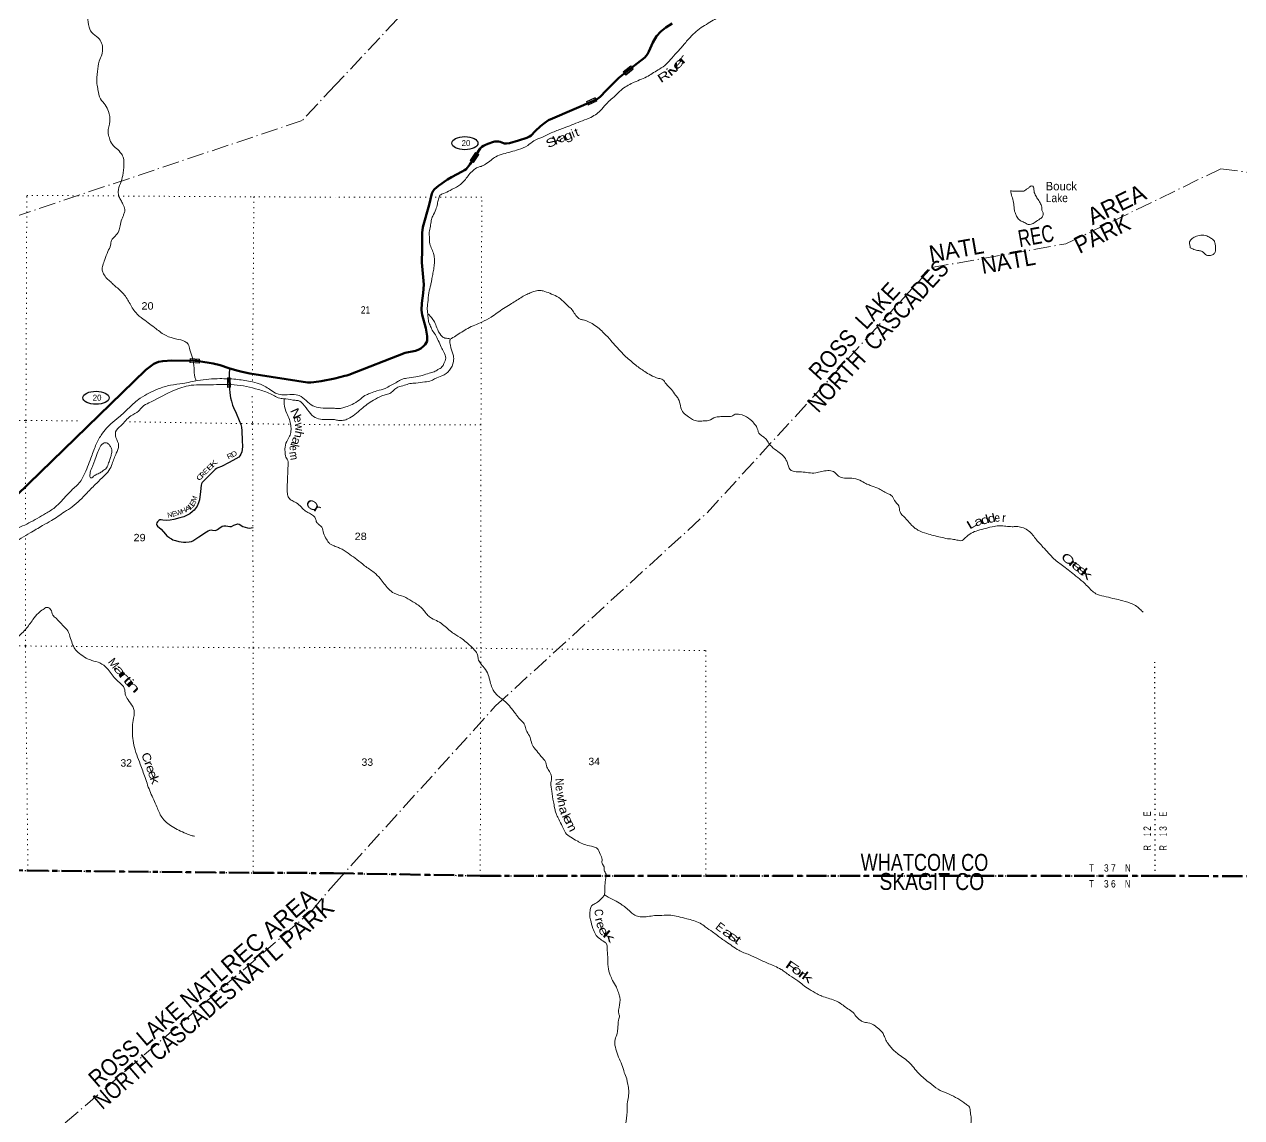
# Model space of a CAD drawing. Header units: feet. Extents: x -244583 to 4, y 367440 to 553773.
# Drawn here: x -68314 to -39518, y 413674 to 439548 of the extents above; entities that cross this region are included whole.
import ezdxf
from ezdxf.enums import TextEntityAlignment as Align

# ---------------------------------------------------------------- set-up
doc = ezdxf.new("R2010")
doc.units = ezdxf.units.FT
doc.header["$LTSCALE"] = 80
for name, pattern in [('DOT_DASHED', [7.7, 5, -1.2, 0.3, -1.2]), ('DOTTED', [1.5, 0.3, -1.2]), ('LONG_DASH_SHORT_DASH', [9.9, 6, -1.2, 1.5, -1.2])]:
    doc.linetypes.add(name, pattern=pattern)
for name, color, linetype, lineweight in [('11', 7, 'LONG_DASH_SHORT_DASH', 60), ('17', 7, 'Continuous', 25), ('23', 7, 'Continuous', 70), ('29', 7, 'Continuous', 25), ('31', 7, 'Continuous', 13), ('39', 7, 'Continuous', 13), ('44', 7, 'DOT_DASHED', 13), ('59', 7, 'Continuous', 13), ('6', 7, 'DOTTED', 25), ('7', 7, 'DOTTED', 13)]:
    doc.layers.add(name, color=color, linetype=linetype, lineweight=lineweight)
for name, color, linetype in [('12', 7, 'Continuous'), ('30', 7, 'Continuous'), ('41', 7, 'Continuous')]:
    doc.layers.add(name, color=color, linetype=linetype)

msp = doc.modelspace()

# ---------------------------------------------------------------- linework, layer by layer
at = {"layer": '11'}
for points in [[(-91505.25, 419742.54), (-85514.97, 419676.26), (-80567.21, 419631.06), (-79840.15, 419624.41), (-78904.53, 419611.93), (-74609.8, 419583.4), (-73581.2, 419571.09), (-68229.7, 419523.63), (-68229.7, 419523.63), (-62898.53, 419470.51), (-61004.08, 419461.33)], [(-61004.08, 419461.33), (-57530.56, 419398.63), (-52191.22, 419400.64), (-41563.44, 419395.68), (-30502.12, 419362.65)]]:
    msp.add_lwpolyline(points, dxfattribs=at)
at = {"layer": '17'}
for centre in [(-57892.86, 436735.35), (-66618.93, 430710.84)]:
    msp.add_ellipse(centre, major_axis=(309.24, -1), ratio=0.500121, dxfattribs=at)
at = {"layer": '23'}
for points in [[(-60971.88, 431167.42), (-60733.43, 431226.76), (-60685.91, 431239.17), (-60636.32, 431255.71), (-59302.35, 431774.56), (-59224.68, 431792.7), (-59140.31, 431804.79), (-59059.39, 431821.65), (-58995.34, 431842.32), (-58935.7, 431877.47), (-58861.05, 431939.49), (-58830.06, 431972.56), (-58807.95, 432008.9), (-58788.73, 432053.19), (-58782.54, 432106.94), (-58781.4, 432164.69), (-58813.53, 432356.95), (-58904.43, 432675.46), (-58920.25, 432783.98), (-58913.95, 432947.88), (-58879.19, 433186.63), (-58866.76, 433388.97), (-58912.7, 433907.6), (-58914.49, 434006.17), (-58900.15, 434123.52), (-58903.85, 434368.36), (-58904.43, 434614.63), (-58887.12, 434748.77), (-58738.56, 435276.78), (-58675.42, 435541.81), (-58642.04, 435604.88), (-58608.98, 435646.23), (-58519.25, 435725.83), (-58306.42, 435875.4), (-58208.16, 435931.52), (-57957.88, 436061.3), (-57898.25, 436096.91), (-57864.65, 436123.95), (-57776.35, 436227.15), (-57527.84, 436607.31), (-57489.03, 436646.97), (-57454.04, 436673.69), (-57420.73, 436690.46), (-57353.54, 436718.47), (-57218.51, 436768.79), (-57186.83, 436775.38), (-57155.02, 436777), (-57095.58, 436773.97), (-57061.49, 436764.66), (-56980.94, 436734.37), (-56953.02, 436726.42), (-56915.83, 436726.42), (-56841.22, 436736.29), (-56624.52, 436798.78), (-56427.97, 436863.45), (-56368.32, 436889.74), (-56328.03, 436919.71), (-56233.36, 437021.13), (-56105.93, 437137.82), (-56002.24, 437219.26), (-55911.72, 437278.4), (-55819.86, 437322.31), (-54847.32, 437740.43), (-54757.82, 437788), (-54695.32, 437835.42), (-54547.31, 437978.97), (-54249.22, 438280.24), (-54050.56, 438437.92), (-53639.06, 438759.34), (-53573.96, 438842.34), (-53543.68, 438906.98), (-53448.22, 439119.37), (-53359.09, 439264.08), (-53255.78, 439379.85), (-53135.95, 439470.81), (-52985.91, 439570.26)], [(-69612.64, 427321.95), (-65442.4, 431372.3), (-65251.49, 431509.82), (-65141.07, 431557.17), (-65041.15, 431580.24), (-64822.91, 431593.11), (-64277.59, 431583.81), (-64230.34, 431580.89), (-64189.46, 431575.72), (-63847.71, 431524.63), (-63679.23, 431483.51), (-63480.78, 431411.23), (-63284.84, 431351.97), (-63163.9, 431320.4), (-62976.58, 431284.88), (-61618.47, 431074.59), (-61537.74, 431071.79), (-61466.94, 431079.76), (-61289.04, 431102.97), (-60971.88, 431167.42)]]:
    msp.add_lwpolyline(points, dxfattribs=at)
at = {"layer": '29'}
msp.add_lwpolyline([(-63460.79, 431405.19), (-63472.93, 431269.47), (-63474.16, 431113.74), (-63463.98, 430923.39), (-63455.8, 430828.3), (-63438.1, 430710.47), (-63417.64, 430630.6), (-63388.58, 430538.1), (-63364.15, 430476.32), (-63306.15, 430349.71), (-63228.95, 430174.16), (-63192.63, 430074.29), (-63179.79, 430017.57), (-63171.38, 429930.24), (-63157.96, 429701.39), (-63152.92, 429555.65), (-63157.83, 429486.09), (-63171.61, 429434.67), (-63192.25, 429377.24), (-63220.2, 429334.54), (-63243.01, 429308.29), (-63312.65, 429263.64), (-63472.16, 429175.92), (-63653.94, 429086.64), (-63739.94, 429052.34), (-63772.58, 429034.19), (-63797.97, 429012.41), (-63937.3, 428876.09), (-64069.41, 428745.32), (-64110.75, 428701.68), (-64124.36, 428674.9), (-64132.18, 428643.46), (-64143.39, 428494.01), (-64173.83, 428294.4), (-64191.32, 428226.84), (-64225.45, 428145.78), (-64271.08, 428079.88), (-64296.46, 428049.03), (-64335.29, 428016.58), (-64401.64, 427965.55), (-64474.64, 427926.42), (-64544.92, 427896.57), (-64637.6, 427867.1), (-64775.26, 427829.37), (-64863.15, 427811.09), (-64956.65, 427805.72), (-65036.97, 427812.67), (-65077.22, 427821.6), (-65089.07, 427823.81), (-65109.63, 427818.22), (-65134.41, 427803.84), (-65161.03, 427776.81), (-65177.93, 427753.03), (-65184.49, 427718.64), (-65179.72, 427696.8), (-65161.12, 427675.68), (-65079.75, 427603.19), (-64978.3, 427479.2), (-64941.52, 427446.6), (-64896.65, 427408.49), (-64876.69, 427392.17), (-64831.33, 427368.6), (-64798.68, 427352.29), (-64741.73, 427333.23), (-64660.8, 427310.62), (-64548.46, 427294.84), (-64495.73, 427294.35), (-64414.1, 427301.64), (-64363.31, 427308.91), (-64327.04, 427323.44), (-64186.05, 427418.81), (-64007.72, 427536.47), (-63969.78, 427559.38), (-63928.02, 427577.3), (-63895.42, 427582.99), (-63865.3, 427580.04), (-63801.09, 427572.14), (-63773.89, 427577.6), (-63746.68, 427592.12), (-63712.91, 427617.34), (-63630.86, 427674.3), (-63597.98, 427682.88), (-63549.9, 427678.69), (-63455.23, 427662.57), (-63434.72, 427661.17), (-63416.58, 427664.8), (-63357.56, 427692.91), (-63286.21, 427721.77), (-63260.6, 427724.72), (-63233.75, 427716.64), (-63141.9, 427662.14), (-63093.69, 427644.97), (-63033.83, 427632.29), (-62984.92, 427628.55), (-62944.94, 427632.33), (-62903.8, 427641.02)], dxfattribs=at)
at = {"layer": '31'}
for p, q in [((-63443.53, 431186.03), (-63436.77, 430958.88)), ((-63436.77, 430958.88), (-63504.92, 430956.85))]:
    msp.add_line(p, q, dxfattribs=at)
msp.add_lwpolyline([(-63504.92, 430956.85), (-63511.68, 431184), (-63443.53, 431186.03)], dxfattribs=at)
msp.add_lwpolyline([(-63503.44, 431176.24), (-63451.28, 431177.79), (-63445, 430966.63), (-63497.16, 430965.08)], close=True, dxfattribs=at)
at = {"layer": '39'}
for points in [[(-64249.58, 431111.45), (-64282.27, 431200.63), (-64300.28, 431409.28), (-64333.76, 431652.61), (-64396.56, 431845.97), (-64438.35, 431978.25), (-64515.88, 432042.47), (-64706.72, 432100.86), (-64961.82, 432180.74), (-65199.07, 432343.18), (-65503.7, 432571.66), (-65678.48, 432724.77), (-65831.34, 432962.38), (-65990.38, 433194.05), (-66190.85, 433375.98), (-66272.22, 433450.4), (-66363.52, 433533.1), (-66440.07, 433645.84), (-66474.81, 433727.41), (-66458.33, 433842.36), (-66411.06, 433980.95), (-66338.43, 434173.65), (-66276.85, 434320.05), (-66254.36, 434432.85), (-66167.41, 434534.26), (-66080.01, 434657.91), (-66047.25, 434778.59), (-66009.75, 434933.56), (-65979.95, 435007.79), (-65952.25, 435078.02), (-65936.31, 435166.68), (-65982.23, 435294.99), (-66030.94, 435384.94), (-66075.69, 435470.76), (-66093.57, 435586.38), (-66043.13, 435781.54), (-65986.79, 435968.49), (-65959.33, 436226.79), (-65970.36, 436380.7), (-66018.87, 436480.75), (-66137.48, 436612.53), (-66230.69, 436701.33), (-66302.3, 436858.46), (-66333.87, 436996.6), (-66292.3, 437252.6), (-66320.01, 437481.66), (-66401.68, 437641.02), (-66509.94, 437784.72), (-66572.37, 437996.27), (-66595.69, 438142.34), (-66585.8, 438431.32), (-66542.46, 438675.15), (-66484.8, 438827.7), (-66465.24, 438995.16), (-66502.78, 439137.46), (-66605.4, 439260.83), (-66746.28, 439391.02), (-66780.85, 439480.68), (-66812.39, 439719.93), (-66800.58, 439903.72), (-66814.58, 440011.18), (-66924.46, 440175.14), (-67008.11, 440336.55), (-67015.17, 440387.25), (-67053.74, 440479.01), (-67137.61, 440529.21), (-67220.58, 440524.79), (-67339.83, 440525.13), (-67385.48, 440566.48), (-67427.93, 440666.41), (-67489.93, 440799.09), (-67638.03, 440971.89), (-67771.48, 441069.58), (-67911.73, 441131.01), (-68035.73, 441196.16), (-68100.86, 441274.29), (-68185.53, 441385.17), (-68273.33, 441441.51), (-68475.93, 441518.33), (-68607.63, 441502.74), (-68697.45, 441559.12), (-68880.09, 441623.41), (-69082.52, 441708.31), (-69323.31, 441796), (-69409.66, 441824), (-69470.57, 441910.14), (-69480.57, 442015.5), (-69451.6, 442148.39), (-69413.19, 442248.74), (-69405.12, 442347.67), (-69436.67, 442386.72)], [(-52180.84, 439547.55), (-52018.47, 439643.03), (-51874.57, 439728.82), (-51746.64, 439825.08), (-51550.68, 439970.4), (-51307.32, 440062.02), (-51129.92, 440106.56), (-51020.19, 440118.23), (-50936.98, 440122.41), (-50851.46, 440136.59)], [(-60973.8, 430463.65), (-60894.74, 430453.48), (-60782.74, 430475.22), (-60680.64, 430507.3), (-60518.93, 430574.47), (-60356.14, 430688.16), (-60222.23, 430780.24), (-60126.06, 430818.53), (-59972.74, 430873.74), (-59780.88, 430930.1), (-59649.47, 431002), (-59528.47, 431061.99), (-59437.91, 431120.65), (-59380.57, 431145.66), (-59266.36, 431175.44), (-59054.81, 431207.06), (-58899.98, 431239.97), (-58736.58, 431292.93), (-58620.25, 431326.72), (-58529.88, 431377.29), (-58437.19, 431439.95), (-58388.71, 431519.8), (-58347.14, 431650.42), (-58390.48, 431791.06), (-58450.59, 431907.8), (-58521.96, 432063.25), (-58591.69, 432202.47), (-58666.12, 432313.46), (-58718.13, 432430.01), (-58750.64, 432513.74), (-58765.94, 432639.58), (-58772.58, 432702.47), (-58782.56, 432795.8), (-58768.51, 432963.48), (-58746.92, 433193.73), (-58699.88, 433384.94), (-58681.55, 433475.6), (-58660.57, 433592.52), (-58637.34, 433719.5), (-58615.8, 433860.7), (-58611.12, 433973.93), (-58628.55, 434095.77), (-58674.06, 434230.39), (-58721.78, 434356.97), (-58730.77, 434492.78), (-58735.75, 434626.48), (-58708.04, 434771.58), (-58688.71, 434904.73), (-58653.79, 435011.21), (-58579.2, 435167.38), (-58543.76, 435296.11), (-58516.8, 435408.85), (-58482.16, 435503.19), (-58402.16, 435543.87), (-58240.26, 435619.13), (-58045.15, 435728.03), (-57879.48, 435878.09), (-57797.82, 435989.58), (-57698.21, 436088.51), (-57593.09, 436163.04), (-57509.46, 436185.42), (-57406.88, 436237.74), (-57270.8, 436335.84), (-57163.56, 436414.36), (-56989.75, 436479.23), (-56624.45, 436584.26), (-56405.26, 436682.5), (-56258.81, 436790.49), (-56076.52, 436871.35), (-55816.24, 436992.95), (-55556.48, 437092.29), (-55167.77, 437245.36), (-54953.01, 437327.51), (-54805.15, 437409.16), (-54691.5, 437501.7), (-54551.98, 437660.45), (-54431.78, 437773.09), (-54162.54, 438017.94), (-54026.65, 438107.95), (-53887.19, 438177.65), (-53717.28, 438248.67), (-53559.44, 438324.02), (-53427.84, 438404.01), (-53287.99, 438489.88), (-53129.15, 438607.71), (-53000.14, 438750.51), (-52833.81, 438928.88), (-52669.17, 439121.47), (-52490.36, 439313.73), (-52343.44, 439441.95), (-52180.84, 439547.55)], [(-44983.32, 435608.45), (-44886.39, 435600.73), (-44760.68, 435601.92), (-44644.92, 435611.43), (-44603.55, 435646.92), (-44549.98, 435684.16), (-44498.43, 435721.44), (-44458, 435716.48), (-44428.23, 435602.45), (-44384.33, 435486.08), (-44333.64, 435399.92), (-44273.15, 435299.37), (-44245.17, 435195.51), (-44242.25, 435146.86), (-44215.3, 435085.53), (-44227.37, 435002.82), (-44289.57, 434943.51), (-44400.81, 434867.11), (-44497.26, 434816.68), (-44570.29, 434814.29), (-44660.47, 434858.85), (-44754.7, 434903.49), (-44827.82, 434984.09), (-44870.31, 435074.12), (-44893.02, 435143.45), (-44901.35, 435220.55), (-44920.19, 435368.74), (-44961.55, 435507.31), (-44978.22, 435574.48), (-44983.32, 435608.45)], [(-40731.67, 434256.56), (-40746.48, 434326.55), (-40753.26, 434383.37), (-40708.92, 434459.28), (-40618.31, 434519.96), (-40479.6, 434557.29), (-40342.11, 434542.01), (-40244.12, 434485.14), (-40182.26, 434443.25), (-40151.26, 434381.82), (-40134.68, 434223.57), (-40152.78, 434143.02), (-40206.68, 434091.62), (-40306.38, 434075.68), (-40348.69, 434086.76), (-40450.13, 434170.03), (-40532.72, 434192.15), (-40645.56, 434221.03), (-40695.74, 434242.41), (-40731.67, 434256.56)], [(-58243.78, 432097.06), (-58107.85, 432175.27), (-57823.97, 432353), (-57488.07, 432501.21), (-57274.53, 432617.79), (-56981.93, 432821.63), (-56825.59, 432919.28), (-56568.51, 433077.38), (-56453.4, 433145.6), (-56348.94, 433191.8), (-56263.05, 433224.25), (-56138.8, 433249.76), (-56043.82, 433237.48), (-55886.97, 433183.31), (-55714.48, 433104.5), (-55561.03, 432991.71), (-55430.2, 432865.27), (-55339.18, 432770.1), (-55268.8, 432659.2), (-55169.48, 432571.93), (-55094.94, 432552.02), (-54986.3, 432517.16), (-54850.09, 432447.27), (-54597.61, 432235.08), (-54435.49, 432059.35), (-54350.64, 431960.26), (-54216.13, 431817.54), (-54083.61, 431676.9), (-53970.3, 431581.21), (-53847, 431479.23), (-53639.61, 431332.83), (-53497.7, 431246.62), (-53310.98, 431169.5), (-53210.44, 431134.83), (-53133.6, 431039.98), (-53004.93, 430907.52), (-52906.75, 430771.7), (-52843.95, 430683.23), (-52793.08, 430518.13), (-52719.92, 430352.52), (-52606.47, 430262.91), (-52506.63, 430197.89), (-52383.94, 430156.64), (-52258.14, 430161.88), (-52128.15, 430173.09), (-51956.03, 430252.16), (-51836.17, 430263.6), (-51694.25, 430264.42), (-51580.47, 430276), (-51502.44, 430318.75), (-51395.01, 430318.33), (-51180.31, 430224.39), (-51055.32, 430108.2), (-50996.34, 430029.95), (-50975.19, 429980.89), (-50958.27, 429923.83), (-50925.34, 429858.31), (-50871.68, 429812.57), (-50784, 429747.83), (-50721.25, 429657.34), (-50642.38, 429562.44), (-50487.19, 429437.47), (-50367.76, 429343.67), (-50297.14, 429242.89), (-50237.78, 429093.78), (-50191.24, 429003.67), (-50102.9, 428967.25), (-49930.88, 428955.24), (-49592.87, 428933.38), (-49456.32, 428964.69), (-49309.84, 428987.67), (-49170.56, 428962.23), (-49053.39, 428858.37), (-48914.73, 428806.64), (-48740.45, 428804.69), (-48551, 428757.88), (-48404.85, 428679.67), (-48306.52, 428636.95), (-48123.58, 428572.07), (-47897.43, 428447.5), (-47815.26, 428407.18), (-47699.6, 428238.58), (-47628.7, 428149.93), (-47599.49, 428011.63), (-47475.16, 427867.12), (-47384.42, 427759.81), (-47257.6, 427635.48), (-47175.81, 427578.97), (-46968.92, 427497.35), (-46640.53, 427410.95), (-46477.18, 427374.85)], [(-60974.58, 430194.87), (-60878.92, 430175.83), (-60767.4, 430177.34), (-60659.17, 430211.31), (-60498.69, 430312.91), (-60345.69, 430440.99), (-60203.07, 430559.19), (-60054.93, 430652.97), (-59855.95, 430753.69), (-59751.82, 430785.73), (-59643.4, 430827.79), (-59575.04, 430891.01), (-59478.16, 430959.64), (-59325.08, 431004.74), (-59194.37, 431046.29), (-59052.18, 431059.25), (-58838.69, 431086.78), (-58685.99, 431115.69), (-58591.52, 431168.19), (-58436.03, 431229.42), (-58254.58, 431360.9), (-58162.59, 431567.28), (-58165.46, 431704.98), (-58223.96, 431890.5), (-58240.17, 431977.9), (-58250.81, 432042.91), (-58246, 432075.19), (-58243.6, 432091.33), (-58326.1, 432117.49), (-58394.6, 432135.24), (-58458.21, 432189.31), (-58555.4, 432367.61), (-58615.04, 432504.58), (-58685.47, 432613.46), (-58721.04, 432652.72), (-58746.81, 432677.6), (-58771.95, 432697.34)], [(-70213.32, 424183.77), (-70192.71, 424502.88), (-70177.94, 424933.32), (-70186.66, 425301.54), (-70179.95, 425633.06), (-70183.78, 425843.45), (-70193.75, 426049.91), (-70123.97, 426202.22), (-69903.9, 426489.06), (-69610.99, 426879.61), (-69521.53, 427005.24), (-69360.82, 427155.74), (-69167.05, 427341.99), (-69035.53, 427448.58), (-68862.27, 427519.97), (-68608.36, 427581.67), (-68208.82, 427747.66), (-67812.18, 427970.33), (-67595.02, 428113.65), (-67436.29, 428266.21), (-67171.94, 428544.09), (-66971.66, 428752.45), (-66906.48, 428876.54), (-66738.6, 429281.7), (-66627.44, 429580.81), (-66497.14, 429826.96), (-66370.53, 429990.27), (-66269.44, 430091.4), (-66078.26, 430249.39), (-65837.2, 430475.15), (-65573.91, 430700.46), (-65357.16, 430823.57), (-65147.04, 430918.49), (-64856.19, 431007.77), (-64564.25, 431050.51), (-64211.17, 431118.33), (-63688.77, 431162.58), (-63315.14, 431147.08), (-62966.49, 431095.68), (-62757.34, 431043), (-62513.42, 430910.76), (-62375.72, 430823.1), (-62222.9, 430783.67), (-61968.15, 430786.7), (-61810.96, 430763.36), (-61649.63, 430644.9), (-61486.44, 430518.31), (-61307.52, 430470.27), (-61071.12, 430465.58), (-60973.8, 430463.65)], [(-67886.64, 427686.67), (-67672, 427805.77), (-67362.65, 428009.95), (-67180.32, 428129.69), (-66832.03, 428460.5), (-66600.94, 428692.52), (-66433.97, 428853.01), (-66311.98, 428988.1), (-66240.09, 429144.41), (-66139.97, 429397.23), (-66083.8, 429576.1), (-66146.51, 429773.5), (-66155.97, 429905.13), (-66031.8, 430048.27), (-65794.61, 430282.19), (-65614.48, 430393.89), (-65517.34, 430499.14), (-65369.99, 430589.24), (-64832.95, 430857.66), (-64433.98, 430995.35), (-63911.99, 431019.38), (-63348.07, 431018.31), (-62778.31, 430905.9), (-62493.36, 430803.18), (-62240.9, 430693.02), (-62129.9, 430684.75), (-61904.21, 430649.95), (-61819.56, 430638.16), (-61725.94, 430569.57), (-61578.29, 430374.53), (-61437.45, 430242.31), (-61080.56, 430198.83), (-60974.58, 430194.87)], [(-62170.01, 430687.3), (-62168.72, 430564.19), (-62104.52, 430340.47), (-62040.75, 430195.63), (-62011.2, 430057.53), (-62007.88, 429921.97), (-62038.66, 429799.23), (-62107.88, 429675.22), (-62149.87, 429498.1), (-62142.3, 429372.57), (-62127.49, 429305.54), (-62094.04, 429260.39), (-62080.59, 429225.74), (-62076.98, 429104.34), (-62086.3, 428843.65), (-62093.66, 428479.8), (-62069.73, 428364.05), (-62002.5, 428289.92), (-61906.5, 428239.48), (-61790.99, 428154.28), (-61727.72, 428084.27), (-61648.17, 428020), (-61568.17, 427977.97), (-61474.39, 427917.47), (-61425.27, 427847.74), (-61398.7, 427762.28), (-61349.17, 427712.76), (-61277.78, 427644.61), (-61238.09, 427508.34), (-61168.25, 427363.37), (-61099.46, 427266.96), (-61039.54, 427231.4), (-60982.76, 427204.05)], [(-66640.09, 429255.48), (-66577.89, 429432.2), (-66512.6, 429562.35), (-66458.8, 429623.98), (-66389.61, 429646.87), (-66311.67, 429602.86), (-66270.42, 429543.4), (-66243.77, 429461.98), (-66257.9, 429363.17), (-66283.99, 429272.69), (-66320.42, 429170.27), (-66373.39, 429049.99), (-66447.43, 428986.75), (-66523.26, 428935.67), (-66621.26, 428887.06), (-66674.53, 428851.71), (-66719.68, 428818.23), (-66747.97, 428818.79), (-66763.64, 428843.37), (-66764.8, 428885.86), (-66755.57, 428942.3), (-66704.14, 429086.88), (-66670.09, 429171.14), (-66640.09, 429255.48)], [(-82843.54, 413606.57), (-82706.39, 413630.71), (-82514.19, 413639.03), (-82284.2, 413717.38), (-81956.6, 413824.13), (-81765.12, 413897.18), (-81575.28, 413889.37), (-81316.65, 413884.24), (-81098.49, 413976.98), (-80920.38, 414088.72), (-80799.2, 414183.38), (-80728.26, 414293.2), (-80643.75, 414473.53), (-80545.85, 414617.19), (-80450.65, 414726.52), (-80196.18, 414915.61), (-79864.56, 415121.37), (-79569.52, 415317.75), (-79224.47, 415587.95), (-78860.5, 415894.18), (-78566.21, 416153.26), (-78421.99, 416287.91), (-78281.49, 416438.82), (-78114.82, 416684.25), (-78010.15, 416862.15), (-77899.96, 417013.66), (-77811.64, 417082.68), (-77689.8, 417110.6), (-77530.01, 417115.52), (-77322.23, 417095.22), (-77066.07, 417067.9), (-76785.51, 417048.18), (-76585.27, 417054.32), (-76406.24, 417111.44), (-76276.56, 417127.07), (-76225.97, 417130.11), (-76070.39, 417127.03), (-75981.99, 417200.1), (-75875.71, 417357.75), (-75748.17, 417567.55), (-75629.17, 417854.37), (-75513.64, 418169.57), (-75381.72, 418595.67), (-75272.14, 419016.15), (-75170.19, 419359.93), (-75102.19, 419623.49), (-75029.94, 419798), (-74940.66, 420014.63), (-74835.83, 420200.62), (-74770.66, 420324.7), (-74711.1, 420471.15), (-74649.56, 420615.53), (-74496.23, 420800.56), (-74240, 421076.57), (-74024.74, 421225.99), (-73858.34, 421358.18), (-73727.86, 421513.33), (-73679.26, 421617.52), (-73676.68, 421744.87), (-73723.27, 421939.93), (-73701.35, 422024.43), (-73633.2, 422095.88), (-73330.52, 422269.85), (-72632.14, 422620.01), (-72138.11, 422860.97), (-71873.07, 422973.01), (-71704.26, 423024.26), (-71552.19, 423047.53), (-71412.24, 423071.05), (-71242.36, 423075.77), (-71047.57, 423112.35), (-70665.18, 423230.15), (-70368.75, 423295.05), (-70182.31, 423418.75), (-70036.28, 423543.26), (-69931.31, 423636.22), (-69895.41, 423712.36), (-69888.17, 423869.95), (-69927.61, 424218.55), (-69971.31, 424656.22), (-70036.76, 425217.68), (-70045.07, 425606.12), (-70020.18, 425937.27), (-69913.71, 426204.12), (-69761.14, 426451.85), (-69433.21, 426774.97), (-69217.95, 426924.39), (-68922.07, 427062.11), (-68592.68, 427257.8), (-68179.26, 427510.47), (-67886.64, 427686.67)], [(-46477.18, 427374.85), (-46333.62, 427359.44), (-46224.69, 427336.72), (-46160.05, 427327.15), (-46057.05, 427397.67), (-45757.05, 427570.99), (-45571.5, 427617.37), (-45371.68, 427667.47), (-45231.55, 427678.45), (-45097.93, 427671.36), (-44946.17, 427659.81), (-44846.81, 427661.6), (-44715.49, 427642.42), (-44479.92, 427487.29), (-44393.28, 427378.04), (-44217.55, 427177.71), (-44083.05, 427035), (-43958.48, 426900.6), (-43727.53, 426721.28), (-43439.01, 426490.05), (-43269.91, 426352.62), (-43065.82, 426151.64), (-42968.3, 426074.54), (-42779.13, 426015.58), (-42563.43, 425964.13), (-42388.02, 425923.7), (-42156.55, 425853.67), (-42026.18, 425794.03), (-41922.81, 425706.67), (-41847.48, 425634.11)], [(-60982.76, 427204.05), (-60882.37, 427164.16), (-60794.08, 427125.71), (-60612.5, 427002.17), (-60449.06, 426883.08), (-60263.95, 426737.19), (-60042.7, 426576.3), (-59894.06, 426431.24), (-59703.02, 426192.11), (-59563.66, 426083.69), (-59338.45, 426005.7), (-59148.44, 425896.13), (-58932.84, 425753.59), (-58767.05, 425561.58), (-58681.45, 425494.87), (-58529.17, 425418.54), (-58387.55, 425320.19), (-58152.83, 425128.64), (-57959.1, 425004.81), (-57829.77, 424900.67), (-57649.42, 424724.52), (-57590.86, 424628.06), (-57576.92, 424530.59), (-57526.51, 424432.29), (-57435.82, 424322.96), (-57342.5, 424152.84), (-57293.6, 423989.8), (-57246.35, 423843), (-57189.96, 423740.52), (-57112.84, 423657.8), (-57021.3, 423584.88), (-56903.98, 423487.08), (-56781.58, 423346.66), (-56716.62, 423264.22), (-56665.59, 423192.22), (-56560.96, 423072.45), (-56472.29, 422963.16), (-56444.64, 422845.13), (-56364.7, 422709.73), (-56319.57, 422558.92), (-56253.76, 422425.87), (-56133.48, 422281.45), (-56050.75, 422178.36), (-55991.53, 422110.22), (-55952.19, 421971.7), (-55889.87, 421863), (-55843.94, 421746.59), (-55857.56, 421597.12), (-55837.88, 421398.32), (-55799.12, 421148.48), (-55769.92, 421010.19), (-55747.97, 420908.48), (-55694.17, 420781.77), (-55608.99, 420609.82), (-55543.23, 420474.73), (-55514.16, 420417.4), (-55388.84, 420315.37), (-55236.94, 420222.86), (-55174.89, 420189.06), (-55034.44, 420127.17), (-54848.95, 420084.49), (-54762.68, 420046.1), (-54690.84, 419910.88), (-54647.13, 419786.42), (-54647.27, 419693.32), (-54600.54, 419611.29), (-54596.35, 419530.24), (-54553.86, 419440.21), (-54562.11, 419347.3), (-54578.47, 419167.53), (-54581.45, 419040.08), (-54587.25, 418965.33), (-54623.25, 418899.35), (-54702.12, 418820.19), (-54809.41, 418739.64), (-54895.69, 418691), (-54926.18, 418600.62), (-54939.19, 418477.45), (-54921.72, 418357.63), (-54863.68, 418151.89), (-54803.99, 418016.94), (-54711.09, 417915.65), (-54599.43, 417836.2), (-54541.81, 417786.31), (-54529.94, 417686.86), (-54510.45, 417479.97), (-54503.77, 417245.03), (-54453.7, 417045.54), (-54397.83, 416920.8), (-54308.37, 416758.87), (-54262.63, 416634.36)], [(-69889.89, 423884.19), (-69851.31, 423893.48), (-69714.88, 423943.36), (-69649.12, 423996.65), (-69612.89, 424088.96), (-69587.08, 424165.29), (-69552.22, 424289.98), (-69515.16, 424323.62), (-69456.62, 424419.53), (-69411.65, 424544.02), (-69372.36, 424587.73), (-69291.01, 424612.4), (-69125.57, 424596.99), (-69026.16, 424615.24), (-68875.09, 424689.09), (-68699.2, 424790.76), (-68589.66, 424909.92), (-68401.74, 425106.4), (-68288.08, 425229.52), (-68111.59, 425460.6), (-67983.17, 425613.77), (-67870.2, 425702.53), (-67778.29, 425749.24), (-67692.31, 425703.05), (-67638.44, 425568.51), (-67565.19, 425492.24), (-67400.84, 425323.15), (-67288.21, 425195.54), (-67221.13, 425014.23), (-67163.67, 424857.38), (-67120.93, 424771.6), (-67012.01, 424660.24), (-66850.52, 424549.86), (-66716.21, 424494.62), (-66525.41, 424434.21), (-66360.16, 424309.6), (-66161.08, 424058.94), (-65939.89, 423801.78), (-65929.57, 423712.59), (-65906.84, 423637.32), (-65804.8, 423485.65), (-65717.35, 423312.03), (-65742.46, 423069.86), (-65751.93, 422702), (-65725.84, 422493.19), (-65655.74, 422261.26), (-65573.23, 422043.25), (-65458.47, 421721.46), (-65330.21, 421367.05), (-65179.36, 421030.39), (-65063.08, 420783.39), (-64818.89, 420564.19), (-64659.01, 420474.06), (-64486.68, 420399.87), (-64360.37, 420348.83), (-64285.89, 420333.2)], [(-54591.45, 418949.15), (-54553.75, 418924.08), (-54357.57, 418818.42), (-54197.61, 418723.7), (-54089.86, 418650.41), (-53982.73, 418550.82), (-53899.19, 418482.13), (-53843.08, 418454.54), (-53714.03, 418425.29), (-53569.9, 418434.15), (-53405.18, 418456.72), (-53177.99, 418463.69), (-53023.87, 418466.26), (-52850.35, 418431.95), (-52644.74, 418382.75), (-52485.63, 418338.65), (-52331, 418276.43), (-52205.34, 418188.56), (-52035.73, 418073.39), (-51918.23, 417983.68), (-51820.61, 417910.62), (-51720.87, 417841.56), (-51567.28, 417734.84), (-51415.57, 417634.23), (-51162.61, 417529.3), (-50954.13, 417429.43), (-50703.34, 417318.47), (-50562.84, 417258.6), (-50414.57, 417184.39), (-50318.79, 417119.47), (-50211.14, 417042.13), (-50013.54, 416910.12), (-49896.13, 416816.37), (-49750.55, 416713.88), (-49562.56, 416604.35), (-49446.28, 416549.08), (-49144.56, 416449.11), (-48972.4, 416356.14), (-48862.91, 416270.67), (-48737.16, 416186.84), (-48642.37, 416079.44), (-48545.27, 415984.12), (-48471.21, 415943.98), (-48360.3, 415919.2), (-48189.65, 415848.52), (-48076.39, 415750.81), (-48001.34, 415666.12), (-47959.03, 415568.01), (-47900.85, 415455.36), (-47844.04, 415371.08), (-47665.67, 415197.01), (-47400.79, 414994.65), (-47153.83, 414719.84), (-46897.58, 414495.41), (-46696.31, 414347.13), (-46493.76, 414253.47), (-46089.47, 414031.75), (-46015.74, 413977.44), (-45971.83, 413948.11), (-45939.99, 413836.06), (-45916.96, 413693.86), (-45917.76, 413572.43), (-45931.47, 413499.37)], [(-54262.63, 416634.36), (-54226.73, 416522.22), (-54246.58, 416279.79), (-54257.43, 416162.64), (-54238.91, 416087.33), (-54255.51, 415984.49), (-54276.63, 415774.47), (-54302.13, 415637.42), (-54348.31, 415482.62), (-54320.19, 415297.79), (-54257.78, 415106.11), (-54176.8, 414928.18), (-54122.25, 414746.8), (-54064.96, 414595.72), (-54047.02, 414496.13), (-54019.94, 414353.84), (-54019.24, 414210.11), (-54047.38, 414046.81), (-54055.59, 413868.88), (-54057.52, 413785.94), (-54066.01, 413682.91), (-54078.27, 413592.1), (-54090.47, 413517.72)]]:
    msp.add_spline(points, degree=3, dxfattribs=at)
at = {"layer": '44'}
for points in [[(-41494.71, 451488.67), (-55278.67, 444177.25), (-60952.76, 438113.84)], [(-60952.76, 438113.84), (-61741.38, 437271.12), (-79034.94, 431484.79), (-91496.81, 417734.8)], [(-61004.85, 419179.78), (-57166.5, 423417.97), (-52162.51, 427990.32), (-46856.4, 433790.65), (-43673.98, 434353.14), (-40011.94, 436129.39), (-30480.73, 434906.24)], [(-67345.62, 413553.98), (-61522.94, 418559.64), (-61004.85, 419179.78)]]:
    msp.add_lwpolyline(points, dxfattribs=at)
at = {"layer": '59'}
msp.add_line((-64284.01, 431582.13), (-64283.99, 431582.48), dxfattribs=at)
for points in [[(-54147.5, 438422.1), (-53970.65, 438564.8), (-53910.71, 438490.52), (-54087.57, 438347.82)], [(-54136.25, 438420.89), (-53971.85, 438553.55), (-53921.96, 438491.72), (-54086.36, 438359.06)], [(-55018.89, 437718.1), (-54812.71, 437813.71), (-54772.57, 437727.11), (-54978.74, 437631.53)], [(-55008.26, 437714.2), (-54816.6, 437803.08), (-54783.18, 437731), (-54974.84, 437642.14)], [(-57770.06, 436328.38), (-57644.47, 436517.78), (-57564.93, 436465.03), (-57690.51, 436275.64)], [(-57758.97, 436330.62), (-57642.22, 436506.69), (-57576.01, 436462.78), (-57692.75, 436286.72)], [(-64394.6, 431636.53), (-64167.75, 431623), (-64173.43, 431527.73), (-64400.28, 431541.25)], [(-64391.81, 431548.75), (-64387.09, 431628.06), (-64176.21, 431615.49), (-64180.93, 431536.19)]]:
    msp.add_lwpolyline(points, close=True, dxfattribs=at)
at = {"layer": '6'}
for points in [[(-61004.08, 419461.33), (-57530.56, 419398.63), (-52191.22, 419400.64), (-41563.44, 419395.68), (-41568.96, 424453.84)], [(-91505.25, 419742.54), (-85514.97, 419676.26), (-79840.15, 419624.41), (-78904.53, 419611.93), (-74609.8, 419583.4), (-73581.2, 419571.09), (-68229.7, 419523.63), (-62898.53, 419470.51), (-61004.08, 419461.33)]]:
    msp.add_lwpolyline(points, dxfattribs=at)
at = {"layer": '7'}
for p, q in [((-62884.16, 435464.1), (-62916.89, 431086.67)), ((-61699.54, 430079.22), (-60974.89, 430069.42)), ((-57512.35, 430072.93), (-60974.89, 430069.42))]:
    msp.add_line(p, q, dxfattribs=at)
for points in [[(-78904.53, 419611.93), (-78938.96, 424902.79), (-78953.74, 430266.05), (-73598.08, 430224.58), (-68276.97, 430173.67), (-68256.11, 435499.84), (-62884.16, 435464.1), (-60960.08, 435456.45)], [(-57530.56, 419398.63), (-57516.31, 424782.22), (-57512.35, 430072.93), (-57492.07, 435454.35), (-60960.08, 435456.45)], [(-62925.08, 430745.01), (-62913.96, 430095.65), (-62899.94, 424795.09), (-62898.53, 419470.51)], [(-68287.88, 427836.18), (-68276.97, 430173.67), (-67025.99, 430163.03)], [(-65827.78, 430141.29), (-62913.96, 430095.65), (-61965.35, 430082.82)], [(-68229.7, 419523.63), (-68287.93, 424837.21), (-68284.8, 427389.21)], [(-69993.93, 424854.65), (-68287.93, 424837.21), (-62899.94, 424795.09), (-60989.4, 424797.7)], [(-60989.4, 424797.7), (-57516.31, 424782.22), (-52194.51, 424727.95), (-52191.22, 419400.64)]]:
    msp.add_lwpolyline(points, dxfattribs=at)

# ---------------------------------------------------------------- texts
at = {"layer": '12'}
for s, width, p in [('WHATCOM CO', 0.8, (-48530.59, 419518.86)), ('SKAGIT CO', 0.85, (-48084.95, 419064.73))]:
    msp.add_text(s, height=400, rotation=359.915, dxfattribs=dict(at, width=width)).set_placement(p)
at = {"layer": '17'}
for p in [(-57866.81, 436667.04), (-66592.88, 430642.53)]:
    msp.add_text('20', height=140, dxfattribs=at).set_placement(p, align=Align.CENTER)
at = {"layer": '30'}
for s, rotation, width, p in [('R', 26.764, 1.15, (-63426.97, 429279.93)), ('D', 28.463, 1.2, (-63325.28, 429330.34)), ('E', 44.374, 1.8, (-63874.74, 429035.23)), ('K', 43.774, 1.7, (-63797.52, 429111.42)), ('C', 46.55, 1.6, (-64116.11, 428797.83)), ('E', 55.301, 1.45, (-64282.67, 428186.1)), ('N', 11.749, 0.85, (-64861.08, 427883.62)), ('W', 17.639, 0.85, (-64641.16, 427941.8)), ('A', 28.193, 1.35, (-64426.51, 428032.34)), ('L', 39.885, 1.85, (-64332.08, 428109.8))]:
    msp.add_text(s, height=120, rotation=rotation, dxfattribs=dict(at, width=width)).set_placement(p, align=Align.CENTER)
for s, rotation, p in [('R', 44.708, (-64059.42, 428853.7)), ('E', 44.708, (-63982.33, 428930.01)), ('M', 67.167, (-64239.81, 428292.65)), ('E', 15.327, (-64752.82, 427907.07)), ('H', 23.012, (-64524.63, 427985.66))]:
    msp.add_text(s, height=120, rotation=rotation, dxfattribs=at).set_placement(p, align=Align.CENTER)
at = {"layer": '41'}
for s, rotation, width, p in [('v', 42.855, 2.1, (-52874.84, 438437.71)), ('e', 48.17, 1.9, (-52782.09, 438550.74)), ('r', 46.872, 2.2, (-52676.55, 438653.21)), ('R', 32.61, 1.5, (-53136.27, 438231.02)), ('i', 38.973, 1.65, (-52986.78, 438336.55)), ('S', 25.654, 1.4, (-55809.47, 436666.81)), ('k', 24.428, 1.5, (-55669.7, 436730.02)), ('a', 21.149, 1.3, (-55557.41, 436771.41)), ('g', 20.708, 1.35, (-55418.72, 436823.65)), ('t', 21.502, 1.15, (-55212.38, 436905.34)), ('N', 294.176, 1.25, (-61981.34, 430300.5)), ('e', 284.87, 1.05, (-61932.94, 430179.25)), ('a', 252.382, 1.25, (-61976.15, 429710.43)), ('h', 258.169, 1.1, (-61917.18, 429861.56)), ('m', 278.965, 0.9, (-62033.15, 429324.83)), ('e', 266.298, 0.8, (-62038.71, 429524.45)), ('C', 323.922, 1.5, (-61568.94, 428093.35)), ('r', 329.49, 1.65, (-61431.16, 428013.29)), ('d', 18.252, 1.35, (-45559.07, 427730.1)), ('d', 14.058, 1.25, (-45411.38, 427760.61)), ('e', 5.485, 0.85, (-45290.5, 427776.3)), ('L', 30.582, 1.55, (-45854.94, 427646.14)), ('a', 23.144, 1.4, (-45706.73, 427697.85)), ('C', 323.261, 1.5, (-43694.04, 426821.06)), ('r', 321.313, 2, (-43567.62, 426721.34)), ('e', 321.313, 1.8, (-43466.09, 426639.99)), ('e', 321.267, 1.8, (-43352.68, 426549.07)), ('k', 321.064, 2, (-43251.46, 426467.08)), ('a', 310.414, 1.95, (-66132.27, 424194.36)), ('r', 312.089, 2.15, (-66036.44, 424076.05)), ('t', 312.089, 1.9, (-65944.6, 423968.45)), ('i', 311.612, 1.75, (-65888.69, 423904.97)), ('n', 313.222, 2.05, (-65797.29, 423805.71)), ('C', 290.885, 1.15, (-65513.1, 422167.93)), ('r', 289.632, 1.35, (-65460.69, 422025.4)), ('e', 289.632, 1.2, (-65415.39, 421898.38)), ('e', 289.624, 1.2, (-65368.75, 421764.58)), ('k', 289.63, 1.35, (-65321.07, 421632.42)), ('N', 274.754, 0.85, (-55750.55, 421613.14)), ('e', 277.918, 0.9, (-55743.93, 421459.3)), ('w', 279.722, 1.05, (-55711.15, 421264.31)), ('h', 281.996, 1.1, (-55684.59, 421096.25)), ('a', 286.936, 1.2, (-55645.47, 420920.55)), ('l', 294.563, 1.05, (-55587.98, 420782.43)), ('e', 296.4, 1.4, (-55537.92, 420689.7)), ('m', 295.974, 1.2, (-55460.96, 420538.23)), ('C', 275.784, 0.85, (-54822.45, 418517.87)), ('r', 284.441, 1.2, (-54802.62, 418331.99)), ('e', 287.071, 1.1, (-54769.13, 418207.24)), ('e', 297.251, 1.4, (-54699.51, 418046.38)), ('a', 323.694, 1.8, (-51719.29, 417960.27)), ('k', 317.584, 2.15, (-54549.88, 417891.78)), ('s', 325.213, 1.9, (-51601.44, 417880.36)), ('t', 325.201, 1.55, (-51488.29, 417799.71)), ('F', 324.971, 1.95, (-50209.96, 417165.3)), ('o', 326.324, 1.6, (-50088.3, 417082.73)), ('r', 322.564, 1.95, (-49963.02, 416986.46)), ('k', 323.908, 1.9, (-49846.94, 416914.65))]:
    msp.add_text(s, height=200, rotation=rotation, dxfattribs=dict(at, width=width)).set_placement(p, align=Align.CENTER)
for s, rotation, p in [('i', 21.486, (-55302.06, 436870.03)), ('w', 274.584, (-61907.53, 430015.75)), ('l', 257.546, (-62015.92, 429607.43)), ('r', 356.543, (-45145.88, 427773.11)), ('M', 308.723, (-66279.21, 424367.01)), ('E', 322.394, (-51913.21, 418106.05))]:
    msp.add_text(s, height=200, rotation=rotation, dxfattribs=at).set_placement(p, align=Align.CENTER)
msp.add_text('Bouck', height=200, dxfattribs=at).set_placement((-44154.93, 435619.29))
at = {"layer": '41', "width": 0.9}
msp.add_text('Lake', height=200, dxfattribs=at).set_placement((-44149.96, 435339.3))
at = {"layer": '44'}
for s, rotation, p in [('AREA', 25.875, (-43046.31, 434788.13)), ('REC AREA', 40.685, (-63446.24, 417047.34)), ('NATL PARK', 40.685, (-63207.72, 416648.58))]:
    msp.add_text(s, height=400, rotation=rotation, dxfattribs=at).set_placement(p)
for s, rotation, width, p in [('PARK', 25.875, 0.95, (-43355.67, 434110.82)), ('REC', 10.023, 0.75, (-44766.47, 434272.44)), ('NATL', 10.023, 0.95, (-46871.11, 433908.93)), ('NATL', 10.023, 0.95, (-45647.1, 433637.71)), ('NORTH  CASCADES', 47.548, 0.9, (-49535.22, 430333.94)), ('ROSS  LAKE', 47.548, 0.9, (-49502.01, 431098)), ('ROSS LAKE NATL', 40.685, 0.9, (-66580.71, 414368.02)), ('NORTH CASCADES', 40.685, 0.85, (-66468.6, 413847.94))]:
    msp.add_text(s, height=400, rotation=rotation, dxfattribs=dict(at, width=width)).set_placement(p)
at = {"layer": '6'}
for s, rotation, width, p in [('E', 90.063, 0.75, (-41665.04, 420861.95)), ('E', 90.063, 0.75, (-41290.03, 420855.08)), ('2', 90.063, 0.85, (-41664.66, 420518.21)), ('3', 90.063, 0.85, (-41289.66, 420517.88)), ('1', 90.063, 0.4, (-41664.51, 420374.58)), ('1', 90.063, 0.4, (-41289.51, 420374.26)), ('R', 90.063, 0.7, (-41664.17, 420060.49)), ('R', 90.063, 0.7, (-41289.16, 420060.17)), ('T', 359.973, 0.8, (-43067.81, 419496.38)), ('3', 359.973, 0.85, (-42719.26, 419496.22)), ('7', 359.973, 0.85, (-42552.88, 419496.14)), ('N', 359.973, 0.7, (-42209.15, 419495.98)), ('T', 359.973, 0.8, (-43067.98, 419121.38)), ('3', 359.973, 0.85, (-42719.43, 419121.22)), ('6', 359.973, 0.85, (-42553.07, 419121.14)), ('N', 359.973, 0.7, (-42214.83, 419120.98))]:
    msp.add_text(s, height=175, rotation=rotation, dxfattribs=dict(at, width=width)).set_placement(p, align=Align.CENTER)
at = {"layer": '7'}
for s, width, p in [('20', 1.1, (-65543.62, 432796.92)), ('21', 0.85, (-60353.7, 432702.01)), ('29', 1.1, (-65731.37, 427314.31)), ('28', 1.1, (-60501.14, 427343.72)), ('33', 1.05, (-60338.09, 422000.63)), ('34', 1.05, (-54970.9, 422016.67)), ('32', 1.05, (-66041.4, 421981.75))]:
    msp.add_text(s, height=175, dxfattribs=dict(at, width=width)).set_placement(p)

doc.saveas('drawing.dxf')
